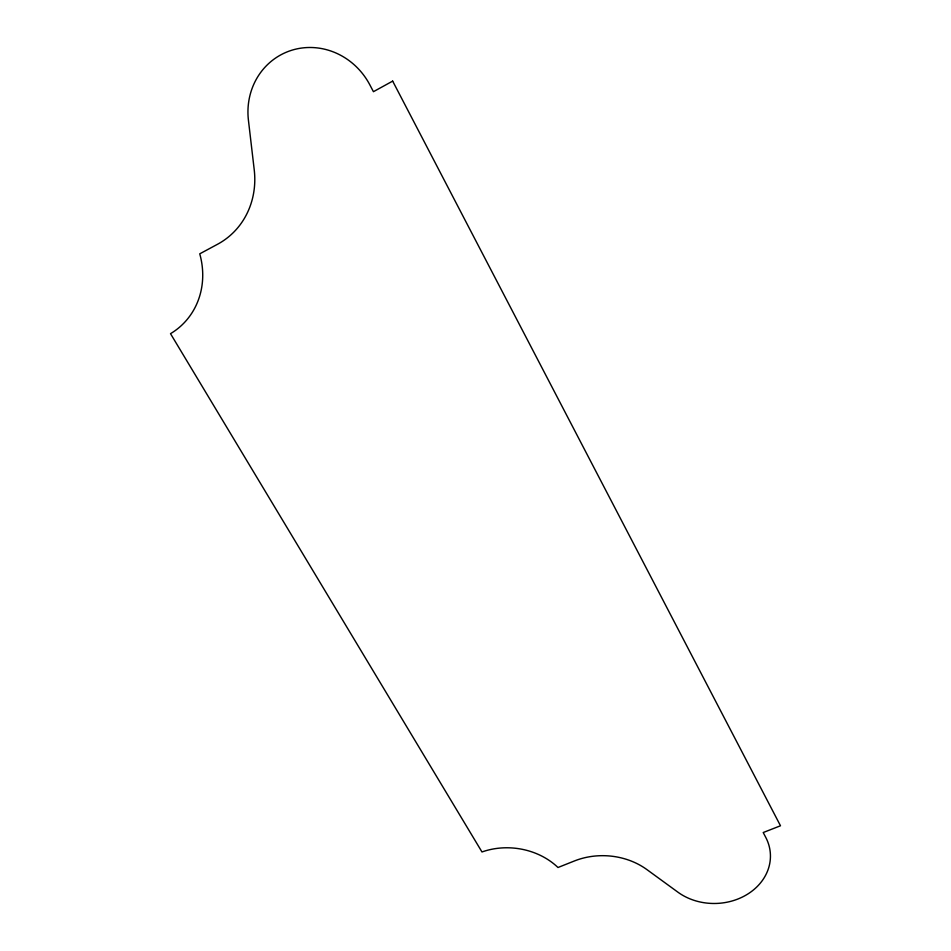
<?xml version="1.0" encoding="UTF-8"?>
<svg xmlns="http://www.w3.org/2000/svg" width="951" height="951" viewBox="0 0 951 951"><rect width="100%" height="100%" fill="white"/><g stroke="black" fill="none" stroke-linecap="round" stroke-linejoin="round"><path stroke-width="1.43" d="M392.668 81.108L373.434 91.688L369.868 84.901A68.436 64.371 64.8 0 0 292.801 49.928A68.436 64.371 64.8 0 0 248.425 120.242L254.226 169.777A82.25 75.224 54.6 0 1 217.494 244.288L199.746 253.834A79.135 71.48 47.1 0 1 170.514 333.67L481.979 851.965A65.488 54.611 6.7 0 1 557.987 867.502L574.321 861A66.261 55.087 3 0 1 646.942 869.618L677.932 892.193A55.752 46.825 -1.8 0 0 747.652 894.118A55.752 46.825 -1.8 0 0 765.721 837.32L763.213 832.529L780.486 825.777L392.668 81.108"/></g></svg>
